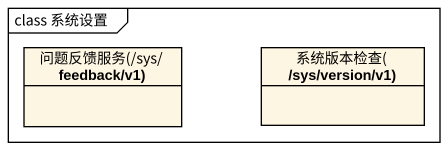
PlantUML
@startuml
mainframe class 系统设置
hide circle
hide empty members
class "问题反馈服务(/sys/feedback/v1)" as 问题反馈服务_sys_feedback_v1
class "系统版本检查( /sys/version/v1)" as 系统版本检查_sys_version_v1
@enduml
